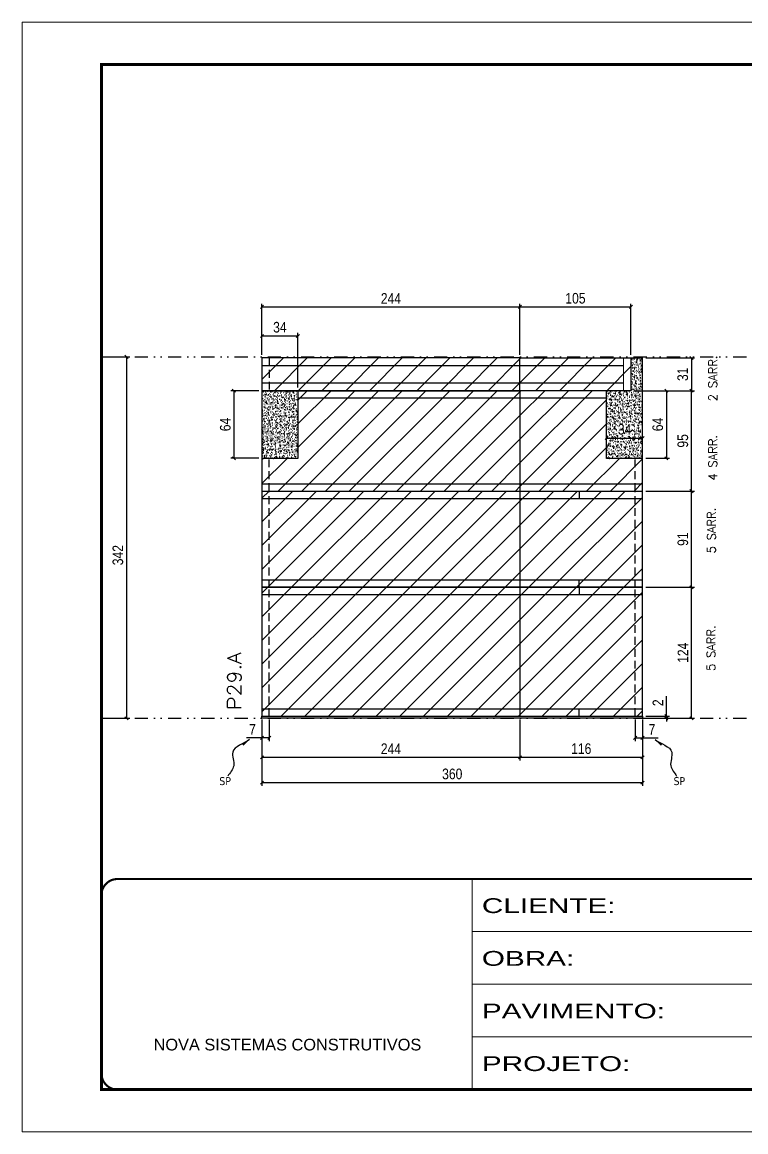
# Model space of a CAD drawing. Extents: x 2102 to 8383, y -13264 to 2718.
# Drawn here: x 2102 to 2787, y -2927 to -1877 of the extents above; entities that cross this region are included whole.
import ezdxf

# ---------------------------------------------------------------- set-up
doc = ezdxf.new("R2010")
doc.units = 0
for name, pattern in [('CONTINUO', [0]), ('DASHED', [0.75, 0.5, -0.25]), ('DIVIDE2', [0.625, 0.25, -0.125, 0, -0.125, 0, -0.125]), ('HIDDEN', [0.375, 0.25, -0.125])]:
    doc.linetypes.add(name, pattern=pattern)
for name, color, linetype in [('COTA', 241, 'Continuous'), ('cotas', 4, 'Continuous'), ('Nível', 160, 'Continuous'), ('Painéis', 200, 'Continuous'), ('SARR_2.2x7', 40, 'Continuous'), ('Sarrafo de Pressão', 42, 'HIDDEN'), ('texto', 7, 'Continuous')]:
    doc.layers.add(name, color=color, linetype=linetype)
for name, color, linetype, lineweight in [('Folhas', 255, 'Continuous', 9), ('Hachura', 251, 'Continuous', 9), ('Sarr 2.2x7', 40, 'Continuous', 9), ('SARRAFO DE PRESSAO', 251, 'DASHED', 9), ('Texto Seção', 7, 'Continuous', 15)]:
    doc.layers.add(name, color=color, linetype=linetype, lineweight=lineweight)
doc.styles.add('ARIAL', font='arial.ttf')
doc.styles.add('COTA TECNICA', font='techl___.ttf', dxfattribs={"height": 10})
doc.styles.add('COTA TECNICA-50', font='techl___.ttf', dxfattribs={"height": 10})
doc.styles.add('REGUA-120', font='ROMANS.shx', dxfattribs={"height": 15})
doc.styles.add('ROMANS', font='romans.shx')
doc.styles.get("Standard").update_dxf_attribs({"font": 'arial.ttf'})
doc.styles.add('Tecnologia', font='')
doc.styles.get('Tecnologia').set_extended_font_data('Forgotten Futurist')
doc.dimstyles.new('COTA PAINEL-50', dxfattribs={"dimtxt": 10, "dimasz": 3, "dimexe": 3, "dimexo": 3, "dimgap": 3, "dimtad": 1, "dimdec": 1, "dimzin": 12, "dimdsep": 46, "dimtxsty": 'COTA TECNICA-50', "dimblk1": 'OBLIQUE', "dimblk2": 'OBLIQUE', "dimsah": 1, "dimcen": 0.9, "dimclrd": 4, "dimclre": 4, "dimclrt": 240, "dimadec": 1, "dimazin": 3, "dimtfac": 1, "dimtdec": 1, "dimtmove": 0, "dimatfit": 3, "dimfxl": 1, "dimtolj": 1, "dimtzin": 12, "dimarcsym": 0})
doc.dimstyles.new('PAINEL', dxfattribs={"dimtxt": 10, "dimasz": 3, "dimexe": 3, "dimexo": 3, "dimgap": 3, "dimtad": 1, "dimdec": 1, "dimzin": 12, "dimdsep": 46, "dimtxsty": 'COTA TECNICA', "dimblk1": 'OBLIQUE', "dimblk2": 'OBLIQUE', "dimsah": 1, "dimcen": 0.9, "dimclrd": 4, "dimclre": 4, "dimclrt": 240, "dimadec": 1, "dimazin": 3, "dimtfac": 1, "dimtdec": 1, "dimtmove": 0, "dimatfit": 3, "dimfxl": 1, "dimtolj": 1, "dimtzin": 12, "dimarcsym": 0})
doc.dimstyles.get("Standard").update_dxf_attribs({"dimtxt": 0.18, "dimasz": 0.18, "dimexe": 0.18, "dimexo": 0.0625, "dimgap": 0.09, "dimtad": 0, "dimtih": 1, "dimtoh": 1, "dimdec": 4, "dimzin": 0, "dimdsep": 46, "dimtxsty": 'Standard', "dimcen": 0.09, "dimadec": 0, "dimazin": 0, "dimtfac": 1, "dimtdec": 4, "dimtofl": 0, "dimtmove": 0, "dimatfit": 3, "dimfxl": 1, "dimtolj": 1, "dimtzin": 0, "dimarcsym": 0})
pattern_1 = [(45, (-126918.716, -32522.603), (-11.2253202, 11.2253202), [])]
pattern_2 = [(45, (-126918.716, -32553.603), (-11.2253202, 11.2253202), [])]

# ---------------------------------------------------------------- blocks, each defined once
blk = doc.blocks.new('9999999999')
at = {"color": 30, "linetype": 'CONTINUO'}
for p, q in [((98564.6, 34230.2), (98564.6, 34429.4)), ((98564.6, 34379.6), (99584, 34379.6)), ((98564.6, 34329.8), (99488, 34329.8)), ((98564.6, 34280), (99488, 34280))]:
    blk.add_line(p, q, dxfattribs=at)
at = {"color": 30, "linetype": 'CONTINUO', "const_width": 2}
blk.add_lwpolyline([(99584, 34230.2), (99584, 34414.4, 0.414214), (99569, 34429.4), (98229, 34429.4, 0.414214), (98214, 34414.4), (98214, 34245.2, 0.414214), (98229, 34230.2), (99584, 34230.2)], format="xyb", dxfattribs=at)
at = {"layer": 'Folhas'}
blk.add_lwpolyline([(98139, 34190.2), (99624, 34190.2), (99624, 35240.2), (98139, 35240.2)], close=True, dxfattribs=at)
at = {"layer": 'Folhas', "color": 30, "const_width": 3}
blk.add_lwpolyline([(98214, 34230.2), (99584, 34230.2), (99584, 35200.2), (98214, 35200.2)], close=True, dxfattribs=at)
at = {"color": 7, "linetype": 'Continuous', "ltscale": 5, "style": 'ARIAL'}
blk.add_text('NOVA SISTEMAS CONSTRUTIVOS', height=11.059, dxfattribs=at).set_placement((98263.2, 34267.2))
at = {"layer": 'Folhas', "color": 7, "style": 'Tecnologia', "width": 1.5}
for s, p in [('CLIENTE:', (98573.7, 34397.2)), ('OBRA:', (98573.7, 34347.3)), ('PAVIMENTO:', (98573.7, 34297.5)), ('PROJETO:', (98573.7, 34247.7))]:
    blk.add_text(s, height=14, dxfattribs=at).set_placement(p)
blk = doc.blocks.new('_Oblique')
at = {"color": 0, "linetype": 'ByBlock', "lineweight": -2}
blk.add_line((-0.5, -0.5), (0.5, 0.5), dxfattribs=at)
blk = doc.blocks.new('*D1017')
at = {"layer": 'cotas', "color": 4, "linetype": 'ByBlock', "lineweight": -2, "transparency": 16777216}
for p, q in [((2180.3, -2193.4), (2204, -2193.4)), ((2201, -2193.4), (2201, -2535.4)), ((2180.3, -2535.4), (2204, -2535.4))]:
    blk.add_line(p, q, dxfattribs=at)
at = {"layer": 'Defpoints', "color": 0, "linetype": 'ByBlock', "transparency": 16777216}
for p in [(2177.3, -2193.4), (2177.3, -2535.4), (2201, -2535.4)]:
    blk.add_point(p, dxfattribs=at)
at = {"layer": 'cotas', "color": 4, "linetype": 'ByBlock', "lineweight": -2, "transparency": 16777216, "xscale": 3, "yscale": 3, "zscale": 3}
for p, rotation in [((2201, -2193.4), 90), ((2201, -2535.4), 270)]:
    blk.add_blockref('_Oblique', p, dxfattribs=dict(at, rotation=rotation))
at = {"layer": 'cotas', "color": 240, "linetype": 'ByBlock', "transparency": 16777216, "insert": (2192.8, -2381), "char_height": 10, "attachment_point": 5, "rotation": 90, "style": 'COTA TECNICA'}
blk.add_mtext('\\A1;342', dxfattribs=at)
blk = doc.blocks.new('*D215')
at = {"layer": 'COTA', "color": 4, "lineweight": -2, "transparency": 16777216}
for p, q in [((2329, -2536.4), (2329, -2599.3)), ((2689, -2536.4), (2689, -2599.3)), ((2329, -2596.3), (2689, -2596.3))]:
    blk.add_line(p, q, dxfattribs=at)
at = {"layer": 'Defpoints', "color": 0, "transparency": 16777216}
for p in [(2329, -2533.4), (2689, -2533.4), (2689, -2596.3)]:
    blk.add_point(p, dxfattribs=at)
at = {"layer": 'COTA', "color": 4, "lineweight": -2, "transparency": 16777216, "xscale": 3, "yscale": 3, "zscale": 3, "rotation": 180}
blk.add_blockref('_Oblique', (2329, -2596.3), dxfattribs=at)
at = {"layer": 'COTA', "color": 4, "lineweight": -2, "transparency": 16777216, "xscale": 3, "yscale": 3, "zscale": 3}
blk.add_blockref('_Oblique', (2689, -2596.3), dxfattribs=at)
at = {"layer": 'COTA', "color": 240, "transparency": 16777216, "insert": (2509, -2588.1), "char_height": 10, "attachment_point": 5, "style": 'COTA TECNICA'}
blk.add_mtext('\\A1;360', dxfattribs=at)
blk = doc.blocks.new('*D216')
at = {"layer": 'COTA', "color": 4, "lineweight": -2, "transparency": 16777216}
for p, q in [((2329, -2538.4), (2329, -2556.9)), ((2336, -2536.4), (2336, -2556.9)), ((2329, -2553.9), (2314.3, -2553.9)), ((2336, -2553.9), (2329, -2553.9))]:
    blk.add_line(p, q, dxfattribs=at)
at = {"layer": 'Defpoints', "color": 0, "transparency": 16777216}
for p in [(2329, -2535.4), (2336, -2533.4), (2329, -2553.9)]:
    blk.add_point(p, dxfattribs=at)
at = {"layer": 'COTA', "color": 4, "lineweight": -2, "transparency": 16777216, "xscale": 3, "yscale": 3, "zscale": 3, "rotation": 180}
blk.add_blockref('_Oblique', (2329, -2553.9), dxfattribs=at)
at = {"layer": 'COTA', "color": 4, "lineweight": -2, "transparency": 16777216, "xscale": 3, "yscale": 3, "zscale": 3}
blk.add_blockref('_Oblique', (2336, -2553.9), dxfattribs=at)
at = {"layer": 'COTA', "color": 240, "transparency": 16777216, "insert": (2320.1, -2545.9), "char_height": 10, "attachment_point": 5, "style": 'COTA TECNICA-50'}
blk.add_mtext('\\A1;7', dxfattribs=at)
blk = doc.blocks.new('*D217')
at = {"layer": 'COTA', "color": 4, "lineweight": -2, "transparency": 16777216}
for p, q in [((2682, -2536.4), (2682, -2556.9)), ((2689, -2538.4), (2689, -2556.9)), ((2682, -2553.9), (2689, -2553.9)), ((2689, -2553.9), (2703.7, -2553.9))]:
    blk.add_line(p, q, dxfattribs=at)
at = {"layer": 'Defpoints', "color": 0, "transparency": 16777216}
for p in [(2682, -2533.4), (2689, -2535.4), (2689, -2553.9)]:
    blk.add_point(p, dxfattribs=at)
at = {"layer": 'COTA', "color": 4, "lineweight": -2, "transparency": 16777216, "xscale": 3, "yscale": 3, "zscale": 3, "rotation": 180}
blk.add_blockref('_Oblique', (2682, -2553.9), dxfattribs=at)
at = {"layer": 'COTA', "color": 4, "lineweight": -2, "transparency": 16777216, "xscale": 3, "yscale": 3, "zscale": 3}
blk.add_blockref('_Oblique', (2689, -2553.9), dxfattribs=at)
at = {"layer": 'COTA', "color": 240, "transparency": 16777216, "insert": (2697.9, -2545.9), "char_height": 10, "attachment_point": 5, "style": 'COTA TECNICA-50'}
blk.add_mtext('\\A1;7', dxfattribs=at)
blk = doc.blocks.new('*D218')
at = {"layer": 'COTA', "color": 4, "lineweight": -2, "transparency": 16777216}
for p, q in [((2692, -2411.4), (2738.2, -2411.4)), ((2735.2, -2535.4), (2735.2, -2411.4)), ((2692, -2535.4), (2738.2, -2535.4))]:
    blk.add_line(p, q, dxfattribs=at)
at = {"layer": 'Defpoints', "color": 0, "transparency": 16777216}
for p in [(2689, -2411.4), (2735.2, -2411.4), (2689, -2535.4)]:
    blk.add_point(p, dxfattribs=at)
at = {"layer": 'COTA', "color": 4, "lineweight": -2, "transparency": 16777216, "xscale": 3, "yscale": 3, "zscale": 3}
for p, rotation in [((2735.2, -2411.4), 90), ((2735.2, -2535.4), 270)]:
    blk.add_blockref('_Oblique', p, dxfattribs=dict(at, rotation=rotation))
at = {"layer": 'COTA', "color": 240, "transparency": 16777216, "insert": (2727.2, -2473.4), "char_height": 10, "attachment_point": 5, "rotation": 90, "style": 'COTA TECNICA-50'}
blk.add_mtext('\\A1;124', dxfattribs=at)
blk = doc.blocks.new('*D219')
at = {"layer": 'COTA', "color": 4, "lineweight": -2, "transparency": 16777216}
for p, q in [((2711.5, -2533.4), (2711.5, -2514.6)), ((2692, -2533.4), (2714.5, -2533.4)), ((2692, -2535.4), (2714.5, -2535.4)), ((2711.5, -2535.4), (2711.5, -2533.4)), ((2711.5, -2535.4), (2711.5, -2538.4))]:
    blk.add_line(p, q, dxfattribs=at)
at = {"layer": 'Defpoints', "color": 0, "transparency": 16777216}
for p in [(2689, -2533.4), (2689, -2535.4), (2711.5, -2535.4)]:
    blk.add_point(p, dxfattribs=at)
at = {"layer": 'COTA', "color": 4, "lineweight": -2, "transparency": 16777216, "xscale": 3, "yscale": 3, "zscale": 3}
for p, rotation in [((2711.5, -2533.4), 270), ((2711.5, -2535.4), 90)]:
    blk.add_blockref('_Oblique', p, dxfattribs=dict(at, rotation=rotation))
at = {"layer": 'COTA', "color": 240, "transparency": 16777216, "insert": (2703.5, -2520.7), "char_height": 10, "attachment_point": 5, "rotation": 90, "style": 'COTA TECNICA-50'}
blk.add_mtext('\\A1;2', dxfattribs=at)
blk = doc.blocks.new('*D220')
at = {"layer": 'COTA', "color": 4, "linetype": 'ByBlock', "lineweight": -2, "transparency": 16777216}
for p, q in [((2692, -2320.4), (2738.2, -2320.4)), ((2735.2, -2411.4), (2735.2, -2320.4)), ((2692, -2411.4), (2738.2, -2411.4))]:
    blk.add_line(p, q, dxfattribs=at)
at = {"layer": 'Defpoints', "color": 0, "linetype": 'ByBlock', "transparency": 16777216}
for p in [(2689, -2320.4), (2735.2, -2320.4), (2689, -2411.4)]:
    blk.add_point(p, dxfattribs=at)
at = {"layer": 'COTA', "color": 4, "linetype": 'ByBlock', "lineweight": -2, "transparency": 16777216, "xscale": 3, "yscale": 3, "zscale": 3}
for p, rotation in [((2735.2, -2320.4), 90), ((2735.2, -2411.4), 270)]:
    blk.add_blockref('_Oblique', p, dxfattribs=dict(at, rotation=rotation))
at = {"layer": 'COTA', "color": 240, "linetype": 'ByBlock', "transparency": 16777216, "insert": (2727.1, -2365.9), "char_height": 10, "attachment_point": 5, "rotation": 90, "style": 'COTA TECNICA'}
blk.add_mtext('\\A1;91', dxfattribs=at)
blk = doc.blocks.new('*D221')
at = {"layer": 'COTA', "color": 4, "linetype": 'ByBlock', "lineweight": -2, "transparency": 16777216}
for p, q in [((2681, -2225.4), (2714.5, -2225.4)), ((2711.5, -2225.4), (2711.5, -2289.4)), ((2692, -2289.4), (2714.5, -2289.4))]:
    blk.add_line(p, q, dxfattribs=at)
at = {"layer": 'Defpoints', "color": 0, "linetype": 'ByBlock', "transparency": 16777216}
for p in [(2678, -2225.4), (2689, -2289.4), (2711.5, -2289.4)]:
    blk.add_point(p, dxfattribs=at)
at = {"layer": 'COTA', "color": 4, "linetype": 'ByBlock', "lineweight": -2, "transparency": 16777216, "xscale": 3, "yscale": 3, "zscale": 3}
for p, rotation in [((2711.5, -2225.4), 90), ((2711.5, -2289.4), 270)]:
    blk.add_blockref('_Oblique', p, dxfattribs=dict(at, rotation=rotation))
at = {"layer": 'COTA', "color": 240, "linetype": 'ByBlock', "transparency": 16777216, "insert": (2703.4, -2257.4), "char_height": 10, "attachment_point": 5, "rotation": 90, "style": 'COTA TECNICA'}
blk.add_mtext('\\A1;64', dxfattribs=at)
blk = doc.blocks.new('*D1018')
at = {"layer": 'COTA', "color": 4, "linetype": 'ByBlock', "lineweight": -2, "transparency": 16777216}
for p, q in [((2681, -2225.4), (2738.2, -2225.4)), ((2735.2, -2320.4), (2735.2, -2225.4)), ((2692, -2320.4), (2738.2, -2320.4))]:
    blk.add_line(p, q, dxfattribs=at)
at = {"layer": 'Defpoints', "color": 0, "linetype": 'ByBlock', "transparency": 16777216}
for p in [(2678, -2225.4), (2735.2, -2225.4), (2689, -2320.4)]:
    blk.add_point(p, dxfattribs=at)
at = {"layer": 'COTA', "color": 4, "linetype": 'ByBlock', "lineweight": -2, "transparency": 16777216, "xscale": 3, "yscale": 3, "zscale": 3}
for p, rotation in [((2735.2, -2225.4), 90), ((2735.2, -2320.4), 270)]:
    blk.add_blockref('_Oblique', p, dxfattribs=dict(at, rotation=rotation))
at = {"layer": 'COTA', "color": 240, "linetype": 'ByBlock', "transparency": 16777216, "insert": (2727.1, -2272.9), "char_height": 10, "attachment_point": 5, "rotation": 90, "style": 'COTA TECNICA'}
blk.add_mtext('\\A1;95', dxfattribs=at)
blk = doc.blocks.new('*D1019')
at = {"layer": 'COTA', "color": 4, "linetype": 'ByBlock', "lineweight": -2, "transparency": 16777216}
for p, q in [((2326, -2225.4), (2299.5, -2225.4)), ((2302.5, -2225.4), (2302.5, -2289.4)), ((2326, -2289.4), (2299.5, -2289.4))]:
    blk.add_line(p, q, dxfattribs=at)
at = {"layer": 'Defpoints', "color": 0, "linetype": 'ByBlock', "transparency": 16777216}
for p in [(2329, -2225.4), (2302.5, -2289.4), (2329, -2289.4)]:
    blk.add_point(p, dxfattribs=at)
at = {"layer": 'COTA', "color": 4, "linetype": 'ByBlock', "lineweight": -2, "transparency": 16777216, "xscale": 3, "yscale": 3, "zscale": 3}
for p, rotation in [((2302.5, -2225.4), 90), ((2302.5, -2289.4), 270)]:
    blk.add_blockref('_Oblique', p, dxfattribs=dict(at, rotation=rotation))
at = {"layer": 'COTA', "color": 240, "linetype": 'ByBlock', "transparency": 16777216, "insert": (2294.4, -2257.4), "char_height": 10, "attachment_point": 5, "rotation": 90, "style": 'COTA TECNICA'}
blk.add_mtext('\\A1;64', dxfattribs=at)
blk = doc.blocks.new('*D1020')
at = {"layer": 'COTA', "color": 4, "linetype": 'ByBlock', "lineweight": -2, "transparency": 16777216}
for p, q in [((2329, -2191.4), (2329, -2170.6)), ((2363, -2222.4), (2363, -2170.6)), ((2329, -2173.6), (2363, -2173.6))]:
    blk.add_line(p, q, dxfattribs=at)
at = {"layer": 'Defpoints', "color": 0, "linetype": 'ByBlock', "transparency": 16777216}
for p in [(2363, -2173.6), (2329, -2194.4), (2363, -2225.4)]:
    blk.add_point(p, dxfattribs=at)
at = {"layer": 'COTA', "color": 4, "linetype": 'ByBlock', "lineweight": -2, "transparency": 16777216, "xscale": 3, "yscale": 3, "zscale": 3, "rotation": 180}
blk.add_blockref('_Oblique', (2329, -2173.6), dxfattribs=at)
at = {"layer": 'COTA', "color": 4, "linetype": 'ByBlock', "lineweight": -2, "transparency": 16777216, "xscale": 3, "yscale": 3, "zscale": 3}
blk.add_blockref('_Oblique', (2363, -2173.6), dxfattribs=at)
at = {"layer": 'COTA', "color": 240, "linetype": 'ByBlock', "transparency": 16777216, "insert": (2346, -2165.4), "char_height": 10, "attachment_point": 5, "style": 'COTA TECNICA'}
blk.add_mtext('\\A1;34', dxfattribs=at)
blk = doc.blocks.new('*D1021')
at = {"layer": 'COTA', "color": 4, "linetype": 'ByBlock', "lineweight": -2, "transparency": 16777216}
for p, q in [((2329, -2536.4), (2329, -2575.3)), ((2573, -2536.4), (2573, -2575.3)), ((2329, -2572.3), (2573, -2572.3))]:
    blk.add_line(p, q, dxfattribs=at)
at = {"layer": 'Defpoints', "color": 0, "linetype": 'ByBlock', "transparency": 16777216}
for p in [(2329, -2533.4), (2573, -2533.4), (2573, -2572.3)]:
    blk.add_point(p, dxfattribs=at)
at = {"layer": 'COTA', "color": 4, "linetype": 'ByBlock', "lineweight": -2, "transparency": 16777216, "xscale": 3, "yscale": 3, "zscale": 3, "rotation": 180}
blk.add_blockref('_Oblique', (2329, -2572.3), dxfattribs=at)
at = {"layer": 'COTA', "color": 4, "linetype": 'ByBlock', "lineweight": -2, "transparency": 16777216, "xscale": 3, "yscale": 3, "zscale": 3}
blk.add_blockref('_Oblique', (2573, -2572.3), dxfattribs=at)
at = {"layer": 'COTA', "color": 240, "linetype": 'ByBlock', "transparency": 16777216, "insert": (2451, -2564.2), "char_height": 10, "attachment_point": 5, "style": 'COTA TECNICA'}
blk.add_mtext('\\A1;244', dxfattribs=at)
blk = doc.blocks.new('*D1022')
at = {"layer": 'COTA', "color": 4, "linetype": 'ByBlock', "lineweight": -2, "transparency": 16777216}
for p, q in [((2573, -2536.4), (2573, -2575.3)), ((2689, -2536.4), (2689, -2575.3)), ((2573, -2572.3), (2689, -2572.3))]:
    blk.add_line(p, q, dxfattribs=at)
at = {"layer": 'Defpoints', "color": 0, "linetype": 'ByBlock', "transparency": 16777216}
for p in [(2573, -2533.4), (2689, -2533.4), (2689, -2572.3)]:
    blk.add_point(p, dxfattribs=at)
at = {"layer": 'COTA', "color": 4, "linetype": 'ByBlock', "lineweight": -2, "transparency": 16777216, "xscale": 3, "yscale": 3, "zscale": 3, "rotation": 180}
blk.add_blockref('_Oblique', (2573, -2572.3), dxfattribs=at)
at = {"layer": 'COTA', "color": 4, "linetype": 'ByBlock', "lineweight": -2, "transparency": 16777216, "xscale": 3, "yscale": 3, "zscale": 3}
blk.add_blockref('_Oblique', (2689, -2572.3), dxfattribs=at)
at = {"layer": 'COTA', "color": 240, "linetype": 'ByBlock', "transparency": 16777216, "insert": (2631, -2564.2), "char_height": 10, "attachment_point": 5, "style": 'COTA TECNICA'}
blk.add_mtext('\\A1;116', dxfattribs=at)
blk = doc.blocks.new('*D996')
at = {"layer": 'COTA', "color": 4, "linetype": 'ByBlock', "lineweight": -2, "transparency": 16777216}
for p, q in [((2692, -2194.4), (2738.2, -2194.4)), ((2735.2, -2194.4), (2735.2, -2225.4)), ((2681, -2225.4), (2738.2, -2225.4))]:
    blk.add_line(p, q, dxfattribs=at)
at = {"layer": 'Defpoints', "color": 0, "linetype": 'ByBlock', "transparency": 16777216}
for p in [(2689, -2194.4), (2678, -2225.4), (2735.2, -2225.4)]:
    blk.add_point(p, dxfattribs=at)
at = {"layer": 'COTA', "color": 4, "linetype": 'ByBlock', "lineweight": -2, "transparency": 16777216, "xscale": 3, "yscale": 3, "zscale": 3}
for p, rotation in [((2735.2, -2194.4), 90), ((2735.2, -2225.4), 270)]:
    blk.add_blockref('_Oblique', p, dxfattribs=dict(at, rotation=rotation))
at = {"layer": 'COTA', "color": 240, "linetype": 'ByBlock', "transparency": 16777216, "insert": (2727, -2209.9), "char_height": 10, "attachment_point": 5, "rotation": 90, "style": 'COTA TECNICA'}
blk.add_mtext('\\A1;31', dxfattribs=at)
blk = doc.blocks.new('*D997')
at = {"layer": 'COTA', "color": 4, "linetype": 'ByBlock', "lineweight": -2, "transparency": 16777216}
for p, q in [((2329, -2191.4), (2329, -2143.1)), ((2329, -2146.1), (2573, -2146.1)), ((2573, -2191.4), (2573, -2143.1))]:
    blk.add_line(p, q, dxfattribs=at)
at = {"layer": 'Defpoints', "color": 0, "linetype": 'ByBlock', "transparency": 16777216}
for p in [(2573, -2146.1), (2329, -2194.4), (2573, -2194.4)]:
    blk.add_point(p, dxfattribs=at)
at = {"layer": 'COTA', "color": 4, "linetype": 'ByBlock', "lineweight": -2, "transparency": 16777216, "xscale": 3, "yscale": 3, "zscale": 3, "rotation": 180}
blk.add_blockref('_Oblique', (2329, -2146.1), dxfattribs=at)
at = {"layer": 'COTA', "color": 4, "linetype": 'ByBlock', "lineweight": -2, "transparency": 16777216, "xscale": 3, "yscale": 3, "zscale": 3}
blk.add_blockref('_Oblique', (2573, -2146.1), dxfattribs=at)
at = {"layer": 'COTA', "color": 240, "linetype": 'ByBlock', "transparency": 16777216, "insert": (2451, -2138.1), "char_height": 10, "attachment_point": 5, "style": 'COTA TECNICA'}
blk.add_mtext('\\A1;244', dxfattribs=at)
blk = doc.blocks.new('*D998')
at = {"layer": 'COTA', "color": 4, "linetype": 'ByBlock', "lineweight": -2, "transparency": 16777216}
for p, q in [((2573, -2191.4), (2573, -2143.1)), ((2573, -2146.1), (2678, -2146.1)), ((2678, -2191.4), (2678, -2143.1))]:
    blk.add_line(p, q, dxfattribs=at)
at = {"layer": 'Defpoints', "color": 0, "linetype": 'ByBlock', "transparency": 16777216}
for p in [(2678, -2146.1), (2573, -2194.4), (2678, -2194.4)]:
    blk.add_point(p, dxfattribs=at)
at = {"layer": 'COTA', "color": 4, "linetype": 'ByBlock', "lineweight": -2, "transparency": 16777216, "xscale": 3, "yscale": 3, "zscale": 3, "rotation": 180}
blk.add_blockref('_Oblique', (2573, -2146.1), dxfattribs=at)
at = {"layer": 'COTA', "color": 4, "linetype": 'ByBlock', "lineweight": -2, "transparency": 16777216, "xscale": 3, "yscale": 3, "zscale": 3}
blk.add_blockref('_Oblique', (2678, -2146.1), dxfattribs=at)
at = {"layer": 'COTA', "color": 240, "linetype": 'ByBlock', "transparency": 16777216, "insert": (2625.5, -2138), "char_height": 10, "attachment_point": 5, "style": 'COTA TECNICA'}
blk.add_mtext('\\A1;105', dxfattribs=at)
blk = doc.blocks.new('*D1000')
at = {"layer": 'COTA', "color": 4, "linetype": 'ByBlock', "lineweight": -2, "transparency": 16777216}
for p, q in [((2655, -2286.4), (2655, -2267.2)), ((2689, -2286.4), (2689, -2267.2)), ((2655, -2270.2), (2689, -2270.2))]:
    blk.add_line(p, q, dxfattribs=at)
at = {"layer": 'Defpoints', "color": 0, "linetype": 'ByBlock', "transparency": 16777216}
for p in [(2689, -2270.2), (2655, -2289.4), (2689, -2289.4)]:
    blk.add_point(p, dxfattribs=at)
at = {"layer": 'COTA', "color": 4, "linetype": 'ByBlock', "lineweight": -2, "transparency": 16777216, "xscale": 3, "yscale": 3, "zscale": 3, "rotation": 180}
blk.add_blockref('_Oblique', (2655, -2270.2), dxfattribs=at)
at = {"layer": 'COTA', "color": 4, "linetype": 'ByBlock', "lineweight": -2, "transparency": 16777216, "xscale": 3, "yscale": 3, "zscale": 3}
blk.add_blockref('_Oblique', (2689, -2270.2), dxfattribs=at)
at = {"layer": 'COTA', "color": 240, "linetype": 'ByBlock', "transparency": 16777216, "insert": (2672, -2262), "char_height": 10, "attachment_point": 5, "style": 'COTA TECNICA'}
blk.add_mtext('\\A1;34', dxfattribs=at)

msp = doc.modelspace()

# ---------------------------------------------------------------- hatches: boundary and pattern name
at = {"layer": 'COTA', "linetype": 'ByBlock'}
h = msp.add_hatch(dxfattribs=at)
h.set_pattern_fill('AR-CONC', color=256, scale=0.03)
h.set_pattern_definition([(50, (-126918.716, -32553.6026), (5.46554007, -0.47817257), [0.5715, -6.2865]), (355, (-126918.716, -32553.6026), (-1.05730264, 5.73170536), [0.4572, -5.02921753]), (100.4514447, (-126918.2604, -32553.6424), (4.40823741, 5.25353256), [0.48570026, -5.34270734]), (46.1842, (-126918.716, -32552.0786), (8.13237123, -1.26126984), [0.85725, -9.42975]), (96.6355576, (-126918.038, -32552.184), (7.122124, 7.42278374), [0.7285507, -8.01406824]), (351.184151, (-126918.716, -32552.079), (7.122124, 7.42278374), [0.685799, -7.54379196]), (21, (-126917.954, -32552.4596), (4.54843174, -3.06795595), [0.5715, -6.2865]), (326, (-126917.954, -32552.4596), (1.85406085, 5.52563898), [0.4572, -5.0292]), (71.451445, (-126917.575, -32552.715), (6.40249258, 2.45768307), [0.48570026, -5.34269813]), (37.5, (-126918.7158, -32553.6026), (0.092658098, 2.536651166), [0, -4.96824, 0, -5.1054, 0, -5.04825]), (7.5, (-126918.7158, -32553.6026), (2.004589875, 3.005417245), [0, -2.91084, 0, -4.85394, 0, -1.92405]), (327.5, (-126920.415, -32553.6026), (4.067717855, -0.17186232), [0, -1.905, 0, -5.9436, 0, -7.8867]), (317.5, (-126921.177, -32553.6026), (4.44387544, 0.76279473), [0, -2.4765, 0, -3.94716, 0, -5.6007])])
h.paths.add_polyline_path([(2654.99, -2289.41), (2688.99, -2289.41), (2688.99, -2225.41), (2654.99, -2225.41)])
h.paths.add_polyline_path([(2677.99, -2225.41), (2688.99, -2225.41), (2688.99, -2194.41), (2677.99, -2194.41)])
h.paths.add_polyline_path([(2661.21, -2271.68), (2683.1, -2271.68), (2683.1, -2251.09), (2661.21, -2251.09)], flags=24)
h = msp.add_hatch(dxfattribs=at)
h.set_pattern_fill('AR-CONC', color=256, scale=0.03)
h.set_pattern_definition([(50, (-126918.716, -33707.1777), (5.46554007, -0.47817257), [0.5715, -6.2865]), (355, (-126918.716, -33707.1777), (-1.05730264, 5.73170536), [0.4572, -5.02921753]), (100.4514447, (-126918.2604, -33707.2175), (4.40823741, 5.25353256), [0.48570026, -5.34270734]), (46.1842, (-126918.716, -33705.654), (8.13237123, -1.26126984), [0.85725, -9.42975]), (96.6355576, (-126918.038, -33705.759), (7.122124, 7.42278374), [0.7285507, -8.01406824]), (351.184151, (-126918.716, -33705.654), (7.122124, 7.42278374), [0.685799, -7.54379196]), (21, (-126917.954, -33706.0347), (4.54843174, -3.06795595), [0.5715, -6.2865]), (326, (-126917.954, -33706.0347), (1.85406085, 5.52563898), [0.4572, -5.0292]), (71.451445, (-126917.575, -33706.2904), (6.40249258, 2.45768307), [0.48570026, -5.34269813]), (37.5, (-126918.7158, -33707.1777), (0.092658098, 2.536651166), [0, -4.96824, 0, -5.1054, 0, -5.04825]), (7.5, (-126918.7158, -33707.1777), (2.004589875, 3.005417245), [0, -2.91084, 0, -4.85394, 0, -1.92405]), (327.5, (-126920.415, -33707.1777), (4.067717855, -0.17186232), [0, -1.905, 0, -5.9436, 0, -7.8867]), (317.5, (-126921.177, -33707.1777), (4.44387544, 0.76279473), [0, -2.4765, 0, -3.94716, 0, -5.6007])])
h.paths.add_polyline_path([(2362.99, -2225.41), (2328.99, -2225.41), (2328.99, -2289.41), (2362.99, -2289.41)])
at = {"layer": 'Hachura', "linetype": 'ByBlock'}
h = msp.add_hatch(dxfattribs=at)
h.set_pattern_fill('ANSI31', color=256, scale=5)
h.set_pattern_definition(pattern_1)
h.paths.add_polyline_path([(2572.99, -2194.41), (2328.99, -2194.41), (2328.99, -2225.41), (2572.99, -2225.41)])
h = msp.add_hatch(dxfattribs=at)
h.set_pattern_fill('ANSI31', color=256, scale=5)
h.set_pattern_definition(pattern_1)
h.paths.add_polyline_path([(2677.99, -2194.41), (2572.99, -2194.41), (2572.99, -2225.41), (2677.99, -2225.41)])
h = msp.add_hatch(dxfattribs=at)
h.set_pattern_fill('ANSI31', color=256, scale=5)
h.set_pattern_definition(pattern_2)
h.paths.add_polyline_path([(2572.99, -2320.41), (2572.99, -2225.41), (2362.99, -2225.41), (2362.99, -2289.41), (2328.99, -2289.41), (2328.99, -2320.41)])
h = msp.add_hatch(dxfattribs=at)
h.set_pattern_fill('ANSI31', color=256, scale=5)
h.set_pattern_definition(pattern_2)
h.paths.add_polyline_path([(2654.99, -2225.41), (2572.99, -2225.41), (2572.99, -2320.41), (2688.99, -2320.41), (2688.99, -2289.41), (2654.99, -2289.41)])
h = msp.add_hatch(dxfattribs=at)
h.set_pattern_fill('ANSI31', color=256, scale=5)
h.set_pattern_definition(pattern_1)
h.paths.add_polyline_path([(2328.99, -2320.41), (2328.99, -2411.41), (2572.99, -2411.41), (2572.99, -2320.41)])
h = msp.add_hatch(dxfattribs=at)
h.set_pattern_fill('ANSI31', color=256, scale=5)
h.set_pattern_definition(pattern_1)
h.paths.add_polyline_path([(2572.99, -2320.41), (2572.99, -2411.41), (2688.99, -2411.41), (2688.99, -2320.41)])
h = msp.add_hatch(dxfattribs=at)
h.set_pattern_fill('ANSI31', color=256, scale=5)
h.set_pattern_definition(pattern_1)
h.paths.add_polyline_path([(2328.99, -2411.41), (2328.99, -2533.41), (2572.99, -2533.41), (2572.99, -2411.41)])
h = msp.add_hatch(dxfattribs=at)
h.set_pattern_fill('ANSI31', color=256, scale=5)
h.set_pattern_definition(pattern_1)
h.paths.add_polyline_path([(2688.99, -2411.41), (2572.99, -2411.41), (2572.99, -2533.41), (2688.99, -2533.41)])

# ---------------------------------------------------------------- linework, layer by layer
at = {"layer": 'COTA', "linetype": 'ByBlock'}
for p, q in [((2677.99, -2194.41), (2688.99, -2194.41)), ((2688.99, -2289.41), (2688.99, -2194.41)), ((2362.99, -2225.41), (2328.99, -2225.41)), ((2328.99, -2225.41), (2328.99, -2289.41)), ((2677.99, -2225.41), (2654.99, -2225.41))]:
    msp.add_line(p, q, dxfattribs=at)
at = {"layer": 'Nível', "color": 4, "linetype": 'DIVIDE2', "ltscale": 50}
for p, q in [((2177.28, -2193.41), (3547.28, -2193.41)), ((2177.28, -2535.41), (3547.28, -2535.41))]:
    msp.add_line(p, q, dxfattribs=at)
at = {"layer": 'Painéis', "linetype": 'ByBlock'}
for p, q in [((2572.99, -2194.41), (2328.99, -2194.41)), ((2328.99, -2194.41), (2328.99, -2225.41)), ((2572.99, -2225.41), (2572.99, -2194.41)), ((2572.99, -2194.41), (2677.99, -2194.41)), ((2572.99, -2225.41), (2572.99, -2194.41)), ((2677.99, -2194.41), (2677.99, -2225.41)), ((2328.99, -2225.41), (2572.99, -2225.41)), ((2677.99, -2225.41), (2572.99, -2225.41))]:
    msp.add_line(p, q, dxfattribs=at)
at = {"layer": 'Painéis'}
for p, q in [((2654.99, -2225.41), (2362.99, -2225.41)), ((2362.99, -2225.41), (2362.99, -2289.41)), ((2572.99, -2225.41), (2572.99, -2533.41)), ((2654.99, -2289.41), (2654.99, -2225.41)), ((2362.99, -2289.41), (2328.99, -2289.41)), ((2328.99, -2289.41), (2328.99, -2411.41)), ((2688.99, -2289.41), (2654.99, -2289.41)), ((2688.99, -2411.41), (2688.99, -2289.41)), ((2328.99, -2320.41), (2688.99, -2320.41)), ((2688.99, -2411.41), (2328.99, -2411.41)), ((2328.99, -2411.41), (2328.99, -2533.41)), ((2328.99, -2411.41), (2688.99, -2411.41)), ((2688.99, -2533.41), (2688.99, -2411.41)), ((2328.99, -2533.41), (2688.99, -2533.41))]:
    msp.add_line(p, q, dxfattribs=at)
msp.add_lwpolyline([(2328.99, -2533.41), (2688.99, -2533.41), (2688.99, -2535.41), (2328.99, -2535.41)], close=True, dxfattribs=at)
at = {"layer": 'Sarr 2.2x7', "linetype": 'ByBlock'}
msp.add_line((2670.99, -2194.41), (2670.99, -2225.41), dxfattribs=at)
at = {"layer": 'SARR_2.2x7'}
for p, q in [((2328.99, -2201.41), (2670.99, -2201.41)), ((2670.99, -2218.41), (2328.99, -2218.41)), ((2572.99, -2232.41), (2362.99, -2232.41)), ((2654.99, -2232.41), (2572.99, -2232.41)), ((2328.99, -2313.41), (2572.99, -2313.41)), ((2572.99, -2313.41), (2688.99, -2313.41)), ((2628.99, -2320.41), (2628.99, -2327.41)), ((2328.99, -2327.41), (2628.99, -2327.41)), ((2628.99, -2327.41), (2688.99, -2327.41)), ((2328.99, -2404.41), (2628.99, -2404.41)), ((2628.99, -2404.41), (2688.99, -2404.41)), ((2628.99, -2411.41), (2628.99, -2404.41)), ((2628.99, -2411.41), (2628.99, -2418.41)), ((2328.99, -2418.41), (2628.99, -2418.41)), ((2628.99, -2418.41), (2688.99, -2418.41)), ((2328.99, -2526.41), (2628.99, -2526.41)), ((2628.99, -2526.41), (2688.99, -2526.41)), ((2628.99, -2533.41), (2628.99, -2526.41))]:
    msp.add_line(p, q, dxfattribs=at)
at = {"layer": 'Sarrafo de Pressão', "ltscale": 30}
for p, q in [((2335.99, -2194.41), (2335.99, -2225.41)), ((2335.99, -2320.41), (2335.99, -2289.41)), ((2681.99, -2320.41), (2681.99, -2289.41)), ((2335.99, -2411.41), (2335.99, -2320.41)), ((2681.99, -2411.41), (2681.99, -2320.41)), ((2335.99, -2533.41), (2335.99, -2411.41)), ((2681.99, -2533.41), (2681.99, -2411.41))]:
    msp.add_line(p, q, dxfattribs=at)

# ---------------------------------------------------------------- block references
at = {"layer": 'SARRAFO DE PRESSAO', "color": 6, "linetype": 'ByBlock'}
msp.add_blockref('9999999999', (-96036.69, -37116.9), dxfattribs=at)

# ---------------------------------------------------------------- texts
at = {"layer": 'texto', "color": 0, "char_height": 7.5, "attachment_point": 5}
for insert in [(2294.22, -2594.91), (2723.77, -2594.91)]:
    msp.add_mtext('{\\fTahoma|b0|i0|c0|p34;\\C4;SP}', dxfattribs=dict(at, insert=insert))
at = {"layer": 'Texto Seção', "linetype": 'Continuous', "style": 'ROMANS'}
for s, p in [('2 SARR.', (2759.43, -2235.34)), ('4 SARR.', (2759.43, -2310.48)), ('5 SARR.', (2758.13, -2379.39)), ('5 SARR.', (2757.71, -2490.7))]:
    msp.add_text(s, height=8, rotation=90, dxfattribs=at).set_placement(p)
at = {"layer": 'Texto Seção', "style": 'REGUA-120', "width": 1.1}
msp.add_text('P29.A', height=13, rotation=90, dxfattribs=at).set_placement((2309.37, -2527.52))

# ---------------------------------------------------------------- dimensions: what is measured, and where the dimension line sits
at = {"layer": 'COTA', "linetype": 'ByBlock'}
for base, p1, p2, picture, middle in [((2677.99, -2146.14), (2572.99, -2194.41), (2677.99, -2194.41), '*D998', (2625.49, -2138.03)), ((2572.99, -2146.14), (2328.99, -2194.41), (2572.99, -2194.41), '*D997', (2450.99, -2138.06)), ((2362.99, -2173.61), (2328.99, -2194.41), (2362.99, -2225.41), '*D1020', (2345.99, -2165.39)), ((2688.99, -2270.19), (2654.99, -2289.41), (2688.99, -2289.41), '*D1000', (2671.99, -2261.97)), ((2572.99, -2572.31), (2328.99, -2533.41), (2572.99, -2533.41), '*D1021', (2450.99, -2564.24))]:
    dim = msp.add_linear_dim(base=base, p1=p1, p2=p2, dimstyle='PAINEL', dxfattribs=at)
    dim.commit()
    dim.dimension.update_dxf_attribs({"geometry": picture, "text_midpoint": middle})
for base, p1, p2, picture, middle in [((2735.23, -2225.41), (2688.99, -2194.41), (2677.99, -2225.41), '*D996', (2727.01, -2209.91)), ((2302.46, -2289.41), (2328.99, -2225.41), (2328.99, -2289.41), '*D1019', (2294.36, -2257.41)), ((2735.23, -2225.41), (2688.99, -2320.41), (2677.99, -2225.41), '*D1018', (2727.09, -2272.91))]:
    dim = msp.add_linear_dim(base=base, p1=p1, p2=p2, angle=90, dimstyle='PAINEL', dxfattribs=at)
    dim.commit()
    dim.dimension.update_dxf_attribs({"geometry": picture, "text_midpoint": middle})
dim = msp.add_linear_dim(base=(2711.52, -2289.41), p1=(2677.99, -2225.41), p2=(2688.99, -2289.41), angle=90, dimstyle='PAINEL', dxfattribs=at)
dim.commit()
dim.dimension.update_dxf_attribs({"geometry": '*D221', "text_midpoint": (2711.52, -2257.41), "dimtype": 160})
dim = msp.add_linear_dim(base=(2735.23, -2320.41), p1=(2688.99, -2411.41), p2=(2688.99, -2320.41), angle=90, dimstyle='PAINEL', override={"dimtmove": 1}, dxfattribs=at)
dim.commit()
dim.dimension.update_dxf_attribs({"geometry": '*D220', "text_midpoint": (2727.14, -2365.91)})
at = {"layer": 'COTA'}
for base, p1, p2, angle, picture, middle in [((2735.23, -2411.41), (2688.99, -2535.41), (2688.99, -2411.41), 90, '*D218', (2727.16, -2473.41)), ((2328.99, -2553.92), (2335.99, -2533.41), (2328.99, -2535.41), 180, '*D216', (2320.13, -2545.85))]:
    dim = msp.add_linear_dim(base=base, p1=p1, p2=p2, angle=angle, dimstyle='COTA PAINEL-50', dxfattribs=at)
    dim.commit()
    dim.dimension.update_dxf_attribs({"geometry": picture, "text_midpoint": middle})
dim = msp.add_linear_dim(base=(2711.52, -2535.41), p1=(2688.99, -2533.41), p2=(2688.99, -2535.41), angle=90, dimstyle='COTA PAINEL-50', dxfattribs=at)
dim.commit()
dim.dimension.update_dxf_attribs({"geometry": '*D219', "text_midpoint": (2711.52, -2520.67), "dimtype": 160})
dim = msp.add_linear_dim(base=(2688.99, -2596.34), p1=(2328.99, -2533.41), p2=(2688.99, -2533.41), dimstyle='PAINEL', override={"dimarcsym": 2}, dxfattribs=at)
dim.commit()
dim.dimension.update_dxf_attribs({"geometry": '*D215', "text_midpoint": (2508.99, -2588.12)})
at = {"layer": 'COTA', "linetype": 'ByBlock'}
dim = msp.add_linear_dim(base=(2688.99, -2572.31), p1=(2572.99, -2533.41), p2=(2688.99, -2533.41), dimstyle='PAINEL', override={"dimtmove": 1}, dxfattribs=at)
dim.commit()
dim.dimension.update_dxf_attribs({"geometry": '*D1022', "text_midpoint": (2630.99, -2564.21)})
at = {"layer": 'COTA'}
dim = msp.add_linear_dim(base=(2688.99, -2553.92), p1=(2681.99, -2533.41), p2=(2688.99, -2535.41), dimstyle='COTA PAINEL-50', dxfattribs=at)
dim.commit()
dim.dimension.update_dxf_attribs({"geometry": '*D217', "text_midpoint": (2697.86, -2545.85)})
at = {"layer": 'cotas', "linetype": 'ByBlock'}
dim = msp.add_linear_dim(base=(2201, -2535.41), p1=(2177.28, -2193.41), p2=(2177.28, -2535.41), angle=90, dimstyle='PAINEL', dxfattribs=at)
dim.commit()
dim.dimension.update_dxf_attribs({"geometry": '*D1017', "text_midpoint": (2201, -2381.05), "dimtype": 160})

# ---------------------------------------------------------------- leaders
at = {"layer": 'COTA', "path_type": 1}
for points in [[(2317.16, -2555.6), (2301.38, -2567.43), (2302.3, -2580.44), (2296.75, -2590.22)], [(2700.82, -2555.6), (2716.61, -2567.43), (2715.68, -2580.44), (2721.23, -2590.22)]]:
    msp.add_leader(points, dimstyle='Standard', override={"dimasz": 8}, dxfattribs=at)

doc.saveas('drawing.dxf')
